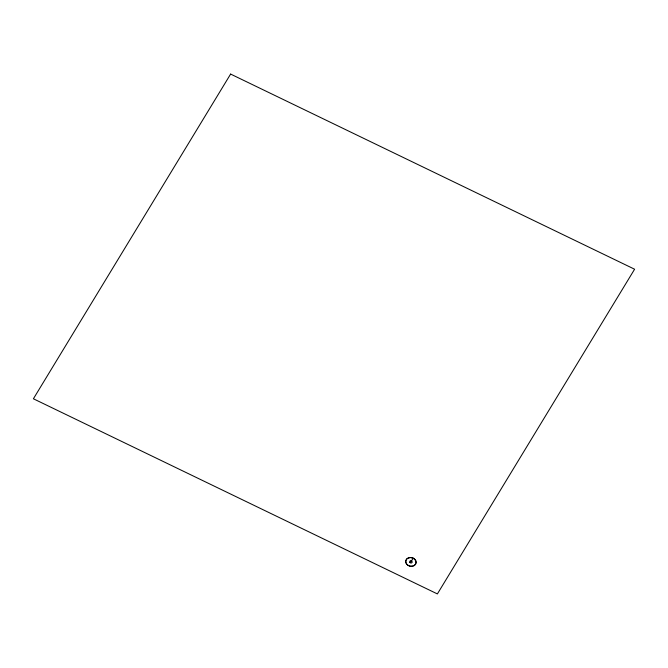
<?xml version="1.0" encoding="UTF-8"?>
<svg xmlns="http://www.w3.org/2000/svg" width="668" height="668" viewBox="0 0 668 668"><rect width="100%" height="100%" fill="white"/><g stroke="black" fill="none" stroke-linecap="round" stroke-linejoin="round"><path stroke-width="1" d="M411.246 560.477L410.904 561.922L413.183 558.164M230.619 74.073L33.4 398.779L437.381 593.927L634.6 269.221L230.619 74.073M406.587 564.051A5.252 4.334 13.4 0 0 415.579 564.184A5.26 4.342 13.4 0 0 410.536 557.529A5.26 4.342 13.4 0 0 406.57 564.051A5.26 4.342 13.4 0 0 415.588 564.184A5.252 4.334 13.4 0 0 410.536 557.538A5.252 4.334 13.4 0 0 406.587 564.051M409.835 562.448A1.294 1.069 13.4 0 0 412.056 562.481A1.294 1.069 13.4 0 0 410.812 560.836A1.294 1.069 13.4 0 0 409.835 562.448"/></g></svg>
